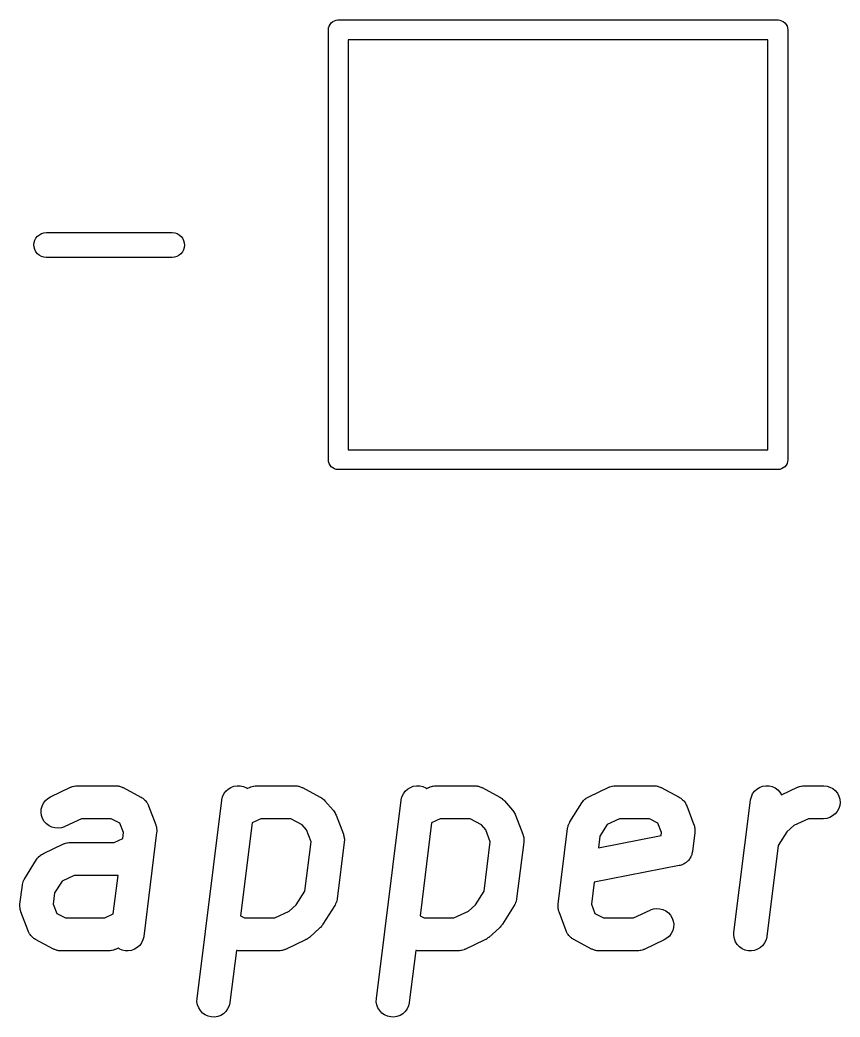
# Model space of a CAD drawing. Extents: x 156.4 to 200.3, y -120.7 to -71.6.
# Drawn here: x 194.74 to 199.71, y -90.24 to -84.21 of the extents above; entities that cross this region are included whole.
import ezdxf

# ---------------------------------------------------------------- set-up
doc = ezdxf.new("R2010")
doc.units = 0
doc.layers.add('BLACK', color=7, linetype='CONTINUOUS')

msp = doc.modelspace()

# ---------------------------------------------------------------- linework, layer by layer
at = {"layer": 'BLACK', "linetype": 'CONTINUOUS'}
for p, q in [((196.627, -84.2274), (196.637, -84.2199)), ((196.637, -84.2199), (196.647, -84.2143)), ((196.647, -84.2143), (196.658, -84.2109)), ((196.658, -84.2109), (196.667, -84.21)), ((196.667, -84.21), (196.67, -84.2097)), ((196.67, -84.2097), (196.673, -84.21)), ((196.673, -84.21), (199.327, -84.21)), ((199.327, -84.21), (199.33, -84.2097)), ((199.33, -84.2097), (199.333, -84.21)), ((199.333, -84.21), (199.333, -84.21)), ((199.333, -84.21), (199.342, -84.2109)), ((199.342, -84.2109), (199.353, -84.2143)), ((199.353, -84.2143), (199.363, -84.2199)), ((199.363, -84.2199), (199.373, -84.2274)), ((196.61, -84.27), (196.611, -84.2582)), ((196.61, -84.2729), (196.61, -84.27)), ((196.61, -86.867), (196.61, -84.2729)), ((196.611, -84.2582), (196.614, -84.2469)), ((196.614, -84.2469), (196.62, -84.2365)), ((196.62, -84.2365), (196.627, -84.2274)), ((199.373, -84.2274), (199.38, -84.2365)), ((199.38, -84.2365), (199.386, -84.2469)), ((199.386, -84.2469), (199.389, -84.2582)), ((199.389, -84.2582), (199.39, -84.27)), ((199.39, -84.27), (199.39, -84.2729)), ((199.39, -84.2729), (199.39, -86.8671)), ((196.73, -84.33), (196.73, -86.81)), ((199.27, -84.33), (196.73, -84.33)), ((199.27, -86.81), (199.27, -84.33)), ((194.829, -85.5563), (194.833, -85.5424)), ((194.833, -85.5424), (194.84, -85.5295)), ((194.84, -85.5295), (194.85, -85.5182)), ((194.85, -85.5182), (194.861, -85.509)), ((194.861, -85.509), (194.874, -85.5021)), ((194.874, -85.5021), (194.888, -85.4979)), ((194.888, -85.4979), (194.903, -85.4964)), ((194.903, -85.4964), (195.664, -85.4964)), ((195.664, -85.4964), (195.665, -85.4964)), ((195.665, -85.4964), (195.68, -85.4981)), ((195.68, -85.4981), (195.694, -85.5025)), ((195.694, -85.5025), (195.707, -85.5095)), ((195.707, -85.5095), (195.718, -85.519)), ((195.718, -85.519), (195.727, -85.5304)), ((195.727, -85.5304), (195.734, -85.5433)), ((195.734, -85.5433), (195.738, -85.5574)), ((194.828, -85.5709), (194.829, -85.5563)), ((194.829, -85.5855), (194.828, -85.5709)), ((194.833, -85.5995), (194.829, -85.5855)), ((194.84, -85.6125), (194.833, -85.5995)), ((195.734, -85.6005), (195.727, -85.6134)), ((195.738, -85.5865), (195.734, -85.6005)), ((195.738, -85.5574), (195.739, -85.572)), ((195.739, -85.572), (195.738, -85.5865)), ((194.849, -85.6239), (194.84, -85.6125)), ((194.86, -85.6333), (194.849, -85.6239)), ((194.873, -85.6404), (194.86, -85.6333)), ((194.887, -85.6448), (194.873, -85.6404)), ((194.901, -85.6464), (194.887, -85.6448)), ((194.903, -85.6464), (194.901, -85.6464)), ((195.664, -85.6464), (194.903, -85.6464)), ((195.679, -85.645), (195.664, -85.6464)), ((195.693, -85.6408), (195.679, -85.645)), ((195.706, -85.6339), (195.693, -85.6408)), ((195.717, -85.6246), (195.706, -85.6339)), ((195.727, -85.6134), (195.717, -85.6246)), ((196.73, -86.81), (199.27, -86.81)), ((196.61, -86.87), (196.61, -86.867)), ((196.611, -86.8818), (196.61, -86.87)), ((199.39, -86.8729), (199.389, -86.8818)), ((199.39, -86.8671), (199.39, -86.87)), ((199.39, -86.87), (199.39, -86.8729)), ((196.614, -86.8931), (196.611, -86.8818)), ((196.62, -86.9035), (196.614, -86.8931)), ((196.627, -86.9126), (196.62, -86.9035)), ((196.637, -86.9201), (196.627, -86.9126)), ((196.647, -86.9257), (196.637, -86.9201)), ((196.658, -86.9291), (196.647, -86.9257)), ((196.667, -86.93), (196.658, -86.9291)), ((196.67, -86.9303), (196.667, -86.93)), ((196.667, -86.93), (196.667, -86.93)), ((196.673, -86.93), (196.67, -86.9303)), ((199.327, -86.93), (196.673, -86.93)), ((199.33, -86.9303), (199.327, -86.93)), ((199.342, -86.9291), (199.33, -86.9303)), ((199.353, -86.9257), (199.342, -86.9291)), ((199.363, -86.9201), (199.353, -86.9257)), ((199.373, -86.9126), (199.363, -86.9201)), ((199.38, -86.9035), (199.373, -86.9126)), ((199.386, -86.8931), (199.38, -86.9035)), ((199.389, -86.8818), (199.386, -86.8931)), ((194.929, -88.9095), (195.05, -88.8524)), ((195.05, -88.8524), (195.051, -88.8518)), ((195.051, -88.8518), (195.053, -88.8512)), ((195.053, -88.8512), (195.055, -88.8504)), ((195.055, -88.8504), (195.062, -88.8481)), ((195.062, -88.8481), (195.07, -88.8455)), ((195.07, -88.8455), (195.072, -88.8453)), ((195.072, -88.8453), (195.073, -88.8448)), ((195.073, -88.8448), (195.081, -88.844)), ((195.081, -88.844), (195.089, -88.8429)), ((195.089, -88.8429), (195.091, -88.843)), ((195.091, -88.843), (195.093, -88.8429)), ((195.093, -88.8429), (195.321, -88.8429)), ((195.321, -88.8429), (195.323, -88.8429)), ((195.323, -88.8429), (195.327, -88.8433)), ((195.327, -88.8433), (195.331, -88.8433)), ((195.331, -88.8433), (195.337, -88.8444)), ((195.337, -88.8444), (195.342, -88.845)), ((195.342, -88.845), (195.346, -88.8463)), ((195.346, -88.8463), (195.35, -88.8472)), ((195.35, -88.8472), (195.355, -88.8493)), ((195.355, -88.8493), (195.361, -88.8509)), ((195.361, -88.8509), (195.364, -88.853)), ((195.364, -88.853), (195.368, -88.8546)), ((195.368, -88.8546), (195.475, -88.9118)), ((195.989, -88.8766), (196.004, -88.8633)), ((196.004, -88.8633), (196.02, -88.853)), ((196.02, -88.853), (196.038, -88.8462)), ((196.038, -88.8462), (196.058, -88.8431)), ((196.058, -88.8431), (196.077, -88.8437)), ((196.077, -88.8437), (196.096, -88.8481)), ((196.096, -88.8481), (196.114, -88.8562)), ((196.114, -88.8562), (196.119, -88.8601)), ((196.119, -88.8601), (196.136, -88.8524)), ((196.136, -88.8524), (196.137, -88.8518)), ((196.137, -88.8518), (196.139, -88.8512)), ((196.139, -88.8512), (196.14, -88.8504)), ((196.14, -88.8504), (196.148, -88.8481)), ((196.148, -88.8481), (196.156, -88.8455)), ((196.156, -88.8455), (196.157, -88.8453)), ((196.157, -88.8453), (196.159, -88.8448)), ((196.159, -88.8448), (196.167, -88.844)), ((196.167, -88.844), (196.175, -88.8429)), ((196.175, -88.8429), (196.177, -88.843)), ((196.177, -88.843), (196.178, -88.8429)), ((196.178, -88.8429), (196.407, -88.8429)), ((196.407, -88.8429), (196.408, -88.8429)), ((196.408, -88.8429), (196.413, -88.8433)), ((196.413, -88.8433), (196.417, -88.8433)), ((196.417, -88.8433), (196.422, -88.8444)), ((196.422, -88.8444), (196.428, -88.845)), ((196.428, -88.845), (196.432, -88.8463)), ((196.432, -88.8463), (196.436, -88.8472)), ((196.436, -88.8472), (196.441, -88.8493)), ((196.441, -88.8493), (196.446, -88.8509)), ((196.446, -88.8509), (196.45, -88.853)), ((196.45, -88.853), (196.454, -88.8546)), ((196.454, -88.8546), (196.561, -88.9118)), ((197.075, -88.8766), (197.089, -88.8633)), ((197.089, -88.8633), (197.106, -88.853)), ((197.106, -88.853), (197.124, -88.8462)), ((197.124, -88.8462), (197.143, -88.8431)), ((197.143, -88.8431), (197.163, -88.8437)), ((197.163, -88.8437), (197.182, -88.8481)), ((197.182, -88.8481), (197.2, -88.8562)), ((197.2, -88.8562), (197.205, -88.8601)), ((197.205, -88.8601), (197.222, -88.8524)), ((197.222, -88.8524), (197.223, -88.8518)), ((197.223, -88.8518), (197.224, -88.8512)), ((197.224, -88.8512), (197.226, -88.8504)), ((197.226, -88.8504), (197.234, -88.8481)), ((197.234, -88.8481), (197.241, -88.8455)), ((197.241, -88.8455), (197.243, -88.8453)), ((197.243, -88.8453), (197.245, -88.8448)), ((197.245, -88.8448), (197.253, -88.844)), ((197.253, -88.844), (197.261, -88.8429)), ((197.261, -88.8429), (197.262, -88.843)), ((197.262, -88.843), (197.264, -88.8429)), ((197.264, -88.8429), (197.493, -88.8429)), ((197.493, -88.8429), (197.494, -88.8429)), ((197.494, -88.8429), (197.498, -88.8433)), ((197.498, -88.8433), (197.503, -88.8433)), ((197.503, -88.8433), (197.508, -88.8444)), ((197.508, -88.8444), (197.513, -88.845)), ((197.513, -88.845), (197.518, -88.8463)), ((197.518, -88.8463), (197.522, -88.8472)), ((197.522, -88.8472), (197.527, -88.8493)), ((197.527, -88.8493), (197.532, -88.8509)), ((197.532, -88.8509), (197.536, -88.853)), ((197.536, -88.853), (197.54, -88.8546)), ((197.54, -88.8546), (197.647, -88.9118)), ((198.186, -88.9095), (198.307, -88.8524)), ((198.307, -88.8524), (198.309, -88.8518)), ((198.309, -88.8518), (198.31, -88.8512)), ((198.31, -88.8512), (198.312, -88.8504)), ((198.312, -88.8504), (198.319, -88.8481)), ((198.319, -88.8481), (198.327, -88.8455)), ((198.327, -88.8455), (198.329, -88.8453)), ((198.329, -88.8453), (198.33, -88.8448)), ((198.33, -88.8448), (198.338, -88.844)), ((198.338, -88.844), (198.346, -88.8429)), ((198.346, -88.8429), (198.348, -88.843)), ((198.348, -88.843), (198.35, -88.8429)), ((198.35, -88.8429), (198.578, -88.8429)), ((198.578, -88.8429), (198.58, -88.8429)), ((198.58, -88.8429), (198.584, -88.8433)), ((198.584, -88.8433), (198.588, -88.8433)), ((198.588, -88.8433), (198.594, -88.8444)), ((198.594, -88.8444), (198.599, -88.845)), ((198.599, -88.845), (198.603, -88.8463)), ((198.603, -88.8463), (198.607, -88.8472)), ((198.607, -88.8472), (198.613, -88.8493)), ((198.613, -88.8493), (198.618, -88.8509)), ((198.618, -88.8509), (198.622, -88.853)), ((198.622, -88.853), (198.625, -88.8546)), ((198.625, -88.8546), (198.733, -88.9118)), ((199.189, -88.8766), (199.204, -88.8633)), ((199.204, -88.8633), (199.22, -88.853)), ((199.22, -88.853), (199.238, -88.8462)), ((199.238, -88.8462), (199.258, -88.8431)), ((199.258, -88.8431), (199.277, -88.8437)), ((199.277, -88.8437), (199.296, -88.8481)), ((199.296, -88.8481), (199.314, -88.8562)), ((199.314, -88.8562), (199.33, -88.8675)), ((199.353, -88.8979), (199.45, -88.8524)), ((199.45, -88.8524), (199.451, -88.8518)), ((199.451, -88.8518), (199.453, -88.8512)), ((199.453, -88.8512), (199.455, -88.8504)), ((199.455, -88.8504), (199.462, -88.8481)), ((199.462, -88.8481), (199.47, -88.8455)), ((199.47, -88.8455), (199.472, -88.8453)), ((199.472, -88.8453), (199.473, -88.8448)), ((199.473, -88.8448), (199.481, -88.844)), ((199.481, -88.844), (199.489, -88.8429)), ((199.489, -88.8429), (199.491, -88.843)), ((199.491, -88.843), (199.493, -88.8429)), ((199.493, -88.8429), (199.607, -88.8429)), ((199.607, -88.8429), (199.608, -88.8429)), ((199.608, -88.8429), (199.628, -88.845)), ((199.628, -88.845), (199.646, -88.8509)), ((199.646, -88.8509), (199.663, -88.8603)), ((199.663, -88.8603), (199.678, -88.8729)), ((194.897, -88.9326), (194.912, -88.9195)), ((194.912, -88.9195), (194.929, -88.9095)), ((195.475, -88.9118), (195.477, -88.9124)), ((195.477, -88.9124), (195.482, -88.9159)), ((195.482, -88.9159), (195.487, -88.9189)), ((195.487, -88.9189), (195.49, -88.9214)), ((195.49, -88.9214), (195.493, -88.9235)), ((195.493, -88.9235), (195.497, -88.9278)), ((195.965, -88.9291), (195.97, -88.9101)), ((195.97, -88.9101), (195.978, -88.8924)), ((195.978, -88.8924), (195.989, -88.8766)), ((196.561, -88.9118), (196.562, -88.9124)), ((196.562, -88.9124), (196.569, -88.9167)), ((196.569, -88.9167), (196.575, -88.9208)), ((196.575, -88.9208), (196.577, -88.9223)), ((196.577, -88.9223), (196.578, -88.9235)), ((196.578, -88.9235), (196.584, -88.9289)), ((197.051, -88.9291), (197.055, -88.9101)), ((197.055, -88.9101), (197.064, -88.8924)), ((197.064, -88.8924), (197.075, -88.8766)), ((197.647, -88.9118), (197.648, -88.9124)), ((197.648, -88.9124), (197.654, -88.9167)), ((197.654, -88.9167), (197.661, -88.9208)), ((197.661, -88.9208), (197.662, -88.9223)), ((197.662, -88.9223), (197.664, -88.9235)), ((197.664, -88.9235), (197.67, -88.9289)), ((198.156, -88.9305), (198.163, -88.9251)), ((198.163, -88.9251), (198.169, -88.9195)), ((198.169, -88.9195), (198.17, -88.9188)), ((198.17, -88.9188), (198.171, -88.9179)), ((198.171, -88.9179), (198.179, -88.9138)), ((198.179, -88.9138), (198.186, -88.9095)), ((198.733, -88.9118), (198.734, -88.9124)), ((198.734, -88.9124), (198.739, -88.9159)), ((198.739, -88.9159), (198.744, -88.9189)), ((198.744, -88.9189), (198.747, -88.9214)), ((198.747, -88.9214), (198.75, -88.9235)), ((198.75, -88.9235), (198.754, -88.9278)), ((199.165, -88.9291), (199.17, -88.9101)), ((199.17, -88.9101), (199.178, -88.8924)), ((199.178, -88.8924), (199.189, -88.8766)), ((199.33, -88.8675), (199.343, -88.8817)), ((199.343, -88.8817), (199.353, -88.8979)), ((199.678, -88.8729), (199.691, -88.8881)), ((199.691, -88.8881), (199.7, -88.9054)), ((199.7, -88.9054), (199.705, -88.9241)), ((199.705, -88.9241), (199.707, -88.9436)), ((194.871, -89.0042), (194.872, -88.9847)), ((194.872, -88.9847), (194.877, -88.9658)), ((194.877, -88.9658), (194.886, -88.9482)), ((194.886, -88.9482), (194.897, -88.9326)), ((195.497, -88.9278), (195.502, -88.9319)), ((195.502, -88.9319), (195.504, -88.9348)), ((195.504, -88.9348), (195.506, -88.9374)), ((195.506, -88.9374), (195.51, -88.9425)), ((195.51, -88.9425), (195.513, -88.9474)), ((195.513, -88.9474), (195.515, -88.9507)), ((195.515, -88.9507), (195.517, -88.9538)), ((195.517, -88.9538), (195.519, -88.9594)), ((195.519, -88.9594), (195.522, -88.9649)), ((195.522, -88.9649), (195.565, -89.0792)), ((195.815, -90.1305), (195.965, -88.9305)), ((195.965, -88.9305), (195.965, -88.9291)), ((196.584, -88.9289), (196.589, -88.9341)), ((196.589, -88.9341), (196.639, -88.9913)), ((196.901, -90.1305), (197.051, -88.9305)), ((197.051, -88.9305), (197.051, -88.9291)), ((197.67, -88.9289), (197.675, -88.9341)), ((197.675, -88.9341), (197.725, -88.9913)), ((198.072, -89.0613), (198.144, -88.947)), ((198.144, -88.9458), (198.15, -88.9393)), ((198.144, -88.947), (198.144, -88.9458)), ((198.15, -88.9393), (198.155, -88.9326)), ((198.155, -88.9326), (198.156, -88.9316)), ((198.156, -88.9316), (198.156, -88.9305)), ((198.754, -88.9278), (198.759, -88.9319)), ((198.759, -88.9319), (198.761, -88.9348)), ((198.761, -88.9348), (198.764, -88.9374)), ((198.764, -88.9374), (198.767, -88.9425)), ((198.767, -88.9425), (198.771, -88.9474)), ((198.771, -88.9474), (198.772, -88.9507)), ((198.772, -88.9507), (198.774, -88.9538)), ((198.774, -88.9538), (198.776, -88.9594)), ((198.776, -88.9594), (198.779, -88.9649)), ((198.779, -88.9649), (198.822, -89.0792)), ((199.065, -89.7305), (199.165, -88.9305)), ((199.165, -88.9305), (199.165, -88.9291)), ((199.699, -88.9816), (199.69, -88.9988)), ((199.705, -88.963), (199.699, -88.9816)), ((199.707, -88.9436), (199.705, -88.963)), ((194.874, -89.0235), (194.871, -89.0042)), ((194.88, -89.0419), (194.874, -89.0235)), ((194.89, -89.0588), (194.88, -89.0419)), ((195.115, -89.0429), (195.014, -89.0905)), ((195.296, -89.0429), (195.115, -89.0429)), ((195.348, -89.0705), (195.296, -89.0429)), ((196.201, -89.0429), (196.149, -89.067)), ((196.382, -89.0429), (196.201, -89.0429)), ((196.451, -89.0796), (196.382, -89.0429)), ((196.639, -88.9913), (196.64, -88.9923)), ((196.64, -88.9923), (196.645, -88.9985)), ((196.645, -88.9985), (196.649, -89.0045)), ((196.649, -89.0045), (196.65, -89.0065)), ((196.65, -89.0065), (196.651, -89.0084)), ((196.651, -89.0084), (196.654, -89.0153)), ((196.654, -89.0153), (196.658, -89.022)), ((196.658, -89.022), (196.701, -89.1363)), ((197.286, -89.0429), (197.235, -89.067)), ((197.468, -89.0429), (197.286, -89.0429)), ((197.537, -89.0796), (197.468, -89.0429)), ((197.725, -88.9913), (197.726, -88.9923)), ((197.726, -88.9923), (197.73, -88.9985)), ((197.73, -88.9985), (197.735, -89.0045)), ((197.735, -89.0045), (197.736, -89.0065)), ((197.736, -89.0065), (197.737, -89.0084)), ((197.737, -89.0084), (197.74, -89.0153)), ((197.74, -89.0153), (197.743, -89.022)), ((197.743, -89.022), (197.786, -89.1363)), ((198.372, -89.0429), (198.298, -89.078)), ((198.553, -89.0429), (198.372, -89.0429)), ((198.605, -89.0705), (198.553, -89.0429)), ((199.515, -89.0429), (199.427, -89.0843)), ((199.607, -89.0429), (199.515, -89.0429)), ((199.626, -89.041), (199.607, -89.0429)), ((199.645, -89.0353), (199.626, -89.041)), ((199.662, -89.0261), (199.645, -89.0353)), ((199.677, -89.0138), (199.662, -89.0261)), ((199.69, -88.9988), (199.677, -89.0138)), ((194.903, -89.0734), (194.89, -89.0588)), ((194.919, -89.0852), (194.903, -89.0734)), ((194.936, -89.0937), (194.919, -89.0852)), ((194.955, -89.0987), (194.936, -89.0937)), ((194.975, -89.0999), (194.955, -89.0987)), ((194.994, -89.0974), (194.975, -89.0999)), ((195.013, -89.0911), (194.994, -89.0974)), ((195.014, -89.0905), (195.013, -89.0911)), ((195.369, -89.1263), (195.348, -89.0705)), ((195.565, -89.0792), (195.565, -89.0805)), ((195.565, -89.0805), (195.566, -89.0843)), ((195.566, -89.0843), (195.568, -89.0879)), ((195.568, -89.0879), (195.569, -89.0937)), ((195.569, -89.0937), (195.57, -89.0994)), ((195.57, -89.0994), (195.57, -89.1033)), ((195.57, -89.1033), (195.571, -89.1072)), ((195.571, -89.1072), (195.571, -89.113)), ((196.149, -89.067), (196.079, -89.6299)), ((196.477, -89.1093), (196.451, -89.0796)), ((197.235, -89.067), (197.165, -89.6299)), ((197.563, -89.1093), (197.537, -89.0796)), ((198.001, -89.559), (198.058, -89.1019)), ((198.058, -89.0976), (198.061, -89.0896)), ((198.058, -89.0991), (198.058, -89.0976)), ((198.058, -89.1005), (198.058, -89.0991)), ((198.058, -89.1019), (198.058, -89.1005)), ((198.061, -89.0896), (198.062, -89.0815)), ((198.062, -89.0815), (198.063, -89.0802)), ((198.063, -89.0788), (198.067, -89.0713)), ((198.063, -89.0802), (198.063, -89.0788)), ((198.067, -89.0713), (198.071, -89.0638)), ((198.071, -89.0638), (198.072, -89.0626)), ((198.072, -89.0626), (198.072, -89.0613)), ((198.298, -89.078), (198.253, -89.1486)), ((198.626, -89.1263), (198.605, -89.0705)), ((198.822, -89.0792), (198.823, -89.0805)), ((198.823, -89.0805), (198.823, -89.0843)), ((198.823, -89.0843), (198.825, -89.0879)), ((198.825, -89.0879), (198.826, -89.0937)), ((198.826, -89.0937), (198.827, -89.0994)), ((198.827, -89.0994), (198.827, -89.1033)), ((198.827, -89.1033), (198.828, -89.1072)), ((198.828, -89.1072), (198.828, -89.113)), ((199.427, -89.0843), (199.384, -89.1223)), ((195.313, -89.1857), (195.365, -89.1615)), ((195.365, -89.1615), (195.369, -89.1263)), ((195.57, -89.1267), (195.492, -89.7553)), ((195.571, -89.1228), (195.57, -89.1267)), ((195.571, -89.113), (195.571, -89.1189)), ((195.571, -89.1189), (195.571, -89.1228)), ((196.505, -89.1835), (196.477, -89.1093)), ((196.701, -89.1363), (196.701, -89.1376)), ((196.701, -89.1376), (196.702, -89.1414)), ((196.702, -89.1414), (196.703, -89.1451)), ((196.703, -89.1451), (196.704, -89.1509)), ((196.704, -89.1509), (196.706, -89.1565)), ((196.706, -89.1565), (196.706, -89.1605)), ((196.706, -89.1605), (196.707, -89.1643)), ((196.707, -89.1643), (196.707, -89.1702)), ((197.59, -89.1835), (197.563, -89.1093)), ((197.786, -89.1363), (197.787, -89.1376)), ((197.787, -89.1376), (197.788, -89.1414)), ((197.788, -89.1414), (197.789, -89.1451)), ((197.789, -89.1451), (197.79, -89.1509)), ((197.79, -89.1509), (197.792, -89.1565)), ((197.792, -89.1565), (197.792, -89.1605)), ((197.792, -89.1605), (197.792, -89.1643)), ((197.792, -89.1643), (197.792, -89.1702)), ((198.245, -89.2183), (198.624, -89.1443)), ((198.253, -89.1486), (198.245, -89.2183)), ((198.624, -89.1443), (198.626, -89.1263)), ((198.828, -89.1267), (198.813, -89.241)), ((198.828, -89.113), (198.828, -89.1189)), ((198.828, -89.1189), (198.828, -89.1228)), ((198.828, -89.1228), (198.828, -89.1267)), ((199.384, -89.1223), (199.332, -89.2057)), ((194.886, -89.2524), (195.007, -89.1952)), ((195.007, -89.1952), (195.009, -89.1946)), ((195.009, -89.1946), (195.01, -89.1941)), ((195.01, -89.1941), (195.012, -89.1933)), ((195.012, -89.1933), (195.019, -89.1909)), ((195.019, -89.1909), (195.027, -89.1884)), ((195.027, -89.1884), (195.029, -89.1881)), ((195.029, -89.1881), (195.03, -89.1876)), ((195.03, -89.1876), (195.038, -89.1868)), ((195.038, -89.1868), (195.046, -89.1858)), ((195.046, -89.1858), (195.048, -89.1859)), ((195.048, -89.1859), (195.05, -89.1857)), ((195.05, -89.1857), (195.313, -89.1857)), ((196.468, -89.48), (196.505, -89.1835)), ((196.706, -89.1838), (196.663, -89.5267)), ((196.707, -89.176), (196.706, -89.1799)), ((196.706, -89.1799), (196.706, -89.1838)), ((196.707, -89.1702), (196.707, -89.176)), ((197.553, -89.48), (197.59, -89.1835)), ((197.792, -89.1838), (197.749, -89.5267)), ((197.792, -89.1702), (197.793, -89.176)), ((197.793, -89.176), (197.792, -89.1799)), ((197.792, -89.1799), (197.792, -89.1838)), ((199.332, -89.2057), (199.263, -89.7553)), ((194.844, -89.2887), (194.85, -89.2821)), ((194.85, -89.2821), (194.855, -89.2754)), ((194.855, -89.2754), (194.856, -89.2745)), ((194.856, -89.2734), (194.863, -89.268)), ((194.856, -89.2745), (194.856, -89.2734)), ((194.863, -89.268), (194.869, -89.2624)), ((194.869, -89.2624), (194.87, -89.2616)), ((194.87, -89.2616), (194.871, -89.2607)), ((194.871, -89.2607), (194.879, -89.2567)), ((194.879, -89.2567), (194.886, -89.2524)), ((198.797, -89.2847), (198.793, -89.2897)), ((198.798, -89.2818), (198.797, -89.2847)), ((198.8, -89.2791), (198.798, -89.2818)), ((198.803, -89.2732), (198.8, -89.2791)), ((198.806, -89.2676), (198.803, -89.2732)), ((198.807, -89.2644), (198.806, -89.2676)), ((198.809, -89.2613), (198.807, -89.2644)), ((198.81, -89.2551), (198.809, -89.2613)), ((198.812, -89.249), (198.81, -89.2551)), ((198.813, -89.2424), (198.812, -89.2456)), ((198.812, -89.2456), (198.812, -89.249)), ((198.813, -89.241), (198.813, -89.2424)), ((194.772, -89.4041), (194.844, -89.2899)), ((194.844, -89.2899), (194.844, -89.2887)), ((198.733, -89.3267), (198.219, -89.4271)), ((198.736, -89.3258), (198.733, -89.3267)), ((198.74, -89.3252), (198.736, -89.3258)), ((198.746, -89.323), (198.74, -89.3252)), ((198.752, -89.3211), (198.746, -89.323)), ((198.755, -89.3196), (198.752, -89.3211)), ((198.758, -89.3184), (198.755, -89.3196)), ((198.764, -89.315), (198.758, -89.3184)), ((198.769, -89.312), (198.764, -89.315)), ((198.772, -89.3099), (198.769, -89.312)), ((198.775, -89.3081), (198.772, -89.3099)), ((198.779, -89.3038), (198.775, -89.3081)), ((198.784, -89.2997), (198.779, -89.3038)), ((198.787, -89.2971), (198.784, -89.2997)), ((198.789, -89.2949), (198.787, -89.2971)), ((198.793, -89.2897), (198.789, -89.2949)), ((194.767, -89.4142), (194.771, -89.4067)), ((194.771, -89.4067), (194.772, -89.4055)), ((194.772, -89.4055), (194.772, -89.4041)), ((195.072, -89.3857), (194.998, -89.4208)), ((195.336, -89.3857), (195.072, -89.3857)), ((195.307, -89.6187), (195.337, -89.3856)), ((195.337, -89.3856), (195.336, -89.3857)), ((194.743, -89.559), (194.758, -89.4447)), ((194.758, -89.4405), (194.761, -89.4325)), ((194.758, -89.4419), (194.758, -89.4405)), ((194.758, -89.4434), (194.758, -89.4419)), ((194.758, -89.4447), (194.758, -89.4434)), ((194.761, -89.4325), (194.762, -89.4244)), ((194.762, -89.4244), (194.763, -89.423)), ((194.763, -89.4216), (194.767, -89.4142)), ((194.763, -89.423), (194.763, -89.4216)), ((194.998, -89.4208), (194.953, -89.4914)), ((198.219, -89.4271), (198.202, -89.5594)), ((194.953, -89.4914), (194.945, -89.5594)), ((196.415, -89.5634), (196.468, -89.48)), ((196.663, -89.5267), (196.663, -89.5281)), ((196.663, -89.5281), (196.663, -89.5295)), ((196.663, -89.5295), (196.663, -89.531)), ((197.501, -89.5634), (197.553, -89.48)), ((197.749, -89.5295), (197.748, -89.531)), ((197.749, -89.5267), (197.749, -89.5281)), ((197.749, -89.5281), (197.749, -89.5295)), ((194.743, -89.5629), (194.743, -89.559)), ((194.743, -89.5668), (194.743, -89.5629)), ((194.743, -89.5727), (194.743, -89.5668)), ((194.743, -89.5785), (194.743, -89.5727)), ((194.744, -89.5824), (194.743, -89.5785)), ((194.744, -89.5863), (194.744, -89.5824)), ((194.745, -89.592), (194.744, -89.5863)), ((194.945, -89.5594), (194.966, -89.6152)), ((196.373, -89.6014), (196.415, -89.5634)), ((196.649, -89.5673), (196.577, -89.6816)), ((196.65, -89.566), (196.649, -89.5673)), ((196.654, -89.5572), (196.65, -89.5648)), ((196.65, -89.5648), (196.65, -89.566)), ((196.658, -89.5498), (196.654, -89.5572)), ((196.659, -89.547), (196.658, -89.5484)), ((196.658, -89.5484), (196.658, -89.5498)), ((196.661, -89.539), (196.659, -89.547)), ((196.663, -89.531), (196.661, -89.539)), ((197.458, -89.6014), (197.501, -89.5634)), ((197.735, -89.5673), (197.663, -89.6816)), ((197.736, -89.5648), (197.735, -89.566)), ((197.735, -89.566), (197.735, -89.5673)), ((197.74, -89.5572), (197.736, -89.5648)), ((197.743, -89.5498), (197.74, -89.5572)), ((197.744, -89.5484), (197.743, -89.5498)), ((197.746, -89.539), (197.744, -89.547)), ((197.744, -89.547), (197.744, -89.5484)), ((197.748, -89.531), (197.746, -89.539)), ((198, -89.5629), (198.001, -89.559)), ((198, -89.5668), (198, -89.5629)), ((198, -89.5727), (198, -89.5668)), ((198, -89.5785), (198, -89.5727)), ((198.001, -89.5824), (198, -89.5785)), ((198.001, -89.5863), (198.001, -89.5824)), ((198.002, -89.592), (198.001, -89.5863)), ((198.202, -89.5594), (198.223, -89.6152)), ((198.559, -89.5946), (198.577, -89.5884)), ((198.577, -89.5884), (198.596, -89.5858)), ((198.596, -89.5858), (198.616, -89.587)), ((198.616, -89.587), (198.635, -89.592)), ((194.746, -89.5978), (194.745, -89.592)), ((194.748, -89.6014), (194.746, -89.5978)), ((194.749, -89.6052), (194.748, -89.6014)), ((194.749, -89.6065), (194.749, -89.6052)), ((194.792, -89.7208), (194.749, -89.6065)), ((194.966, -89.6152), (195.018, -89.6429)), ((195.018, -89.6429), (195.256, -89.6429)), ((195.256, -89.6429), (195.307, -89.6187)), ((196.079, -89.6299), (196.103, -89.6429)), ((196.103, -89.6429), (196.285, -89.6429)), ((196.285, -89.6429), (196.373, -89.6014)), ((197.165, -89.6299), (197.189, -89.6429)), ((197.189, -89.6429), (197.37, -89.6429)), ((197.37, -89.6429), (197.458, -89.6014)), ((198.003, -89.5978), (198.002, -89.592)), ((198.005, -89.6014), (198.003, -89.5978)), ((198.006, -89.6052), (198.005, -89.6014)), ((198.006, -89.6065), (198.006, -89.6052)), ((198.049, -89.7208), (198.006, -89.6065)), ((198.223, -89.6152), (198.275, -89.6429)), ((198.275, -89.6429), (198.456, -89.6429)), ((198.456, -89.6429), (198.557, -89.5952)), ((198.557, -89.5952), (198.559, -89.5946)), ((198.635, -89.592), (198.652, -89.6005)), ((198.652, -89.6005), (198.668, -89.6123)), ((198.668, -89.6123), (198.681, -89.6269)), ((198.681, -89.6269), (198.691, -89.6438)), ((198.691, -89.6438), (198.697, -89.6622)), ((196.559, -89.7033), (196.495, -89.7605)), ((196.562, -89.7005), (196.559, -89.7033)), ((196.565, -89.698), (196.562, -89.7005)), ((196.568, -89.6934), (196.565, -89.698)), ((196.572, -89.689), (196.568, -89.6934)), ((196.574, -89.6857), (196.572, -89.689)), ((196.577, -89.6827), (196.574, -89.6857)), ((196.577, -89.6816), (196.577, -89.6827)), ((197.645, -89.7033), (197.581, -89.7605)), ((197.647, -89.7005), (197.645, -89.7033)), ((197.65, -89.698), (197.647, -89.7005)), ((197.654, -89.6934), (197.65, -89.698)), ((197.658, -89.689), (197.654, -89.6934)), ((197.66, -89.6857), (197.658, -89.689)), ((197.662, -89.6827), (197.66, -89.6857)), ((197.663, -89.6816), (197.662, -89.6827)), ((198.699, -89.701), (198.694, -89.7199)), ((198.697, -89.6622), (198.7, -89.6815)), ((198.7, -89.6815), (198.699, -89.701)), ((194.795, -89.7263), (194.792, -89.7208)), ((194.797, -89.7319), (194.795, -89.7263)), ((194.799, -89.735), (194.797, -89.7319)), ((194.801, -89.7383), (194.799, -89.735)), ((194.804, -89.7432), (194.801, -89.7383)), ((194.808, -89.7483), (194.804, -89.7432)), ((194.81, -89.7509), (194.808, -89.7483)), ((194.812, -89.7539), (194.81, -89.7509)), ((194.817, -89.7579), (194.812, -89.7539)), ((194.821, -89.7622), (194.817, -89.7579)), ((194.824, -89.7643), (194.821, -89.7622)), ((194.827, -89.7668), (194.824, -89.7643)), ((194.832, -89.7698), (194.827, -89.7668)), ((194.837, -89.7733), (194.832, -89.7698)), ((195.492, -89.7566), (195.487, -89.7756)), ((195.492, -89.7553), (195.492, -89.7566)), ((196.483, -89.7692), (196.478, -89.7726)), ((196.488, -89.7662), (196.483, -89.7692)), ((196.491, -89.7636), (196.488, -89.7662)), ((196.494, -89.7614), (196.491, -89.7636)), ((196.495, -89.7605), (196.494, -89.7614)), ((197.568, -89.7692), (197.564, -89.7726)), ((197.573, -89.7662), (197.568, -89.7692)), ((197.576, -89.7636), (197.573, -89.7662)), ((197.579, -89.7614), (197.576, -89.7636)), ((197.581, -89.7605), (197.579, -89.7614)), ((198.052, -89.7263), (198.049, -89.7208)), ((198.054, -89.7319), (198.052, -89.7263)), ((198.056, -89.735), (198.054, -89.7319)), ((198.058, -89.7383), (198.056, -89.735)), ((198.061, -89.7432), (198.058, -89.7383)), ((198.065, -89.7483), (198.061, -89.7432)), ((198.067, -89.7509), (198.065, -89.7483)), ((198.069, -89.7539), (198.067, -89.7509)), ((198.074, -89.7579), (198.069, -89.7539)), ((198.078, -89.7622), (198.074, -89.7579)), ((198.081, -89.7643), (198.078, -89.7622)), ((198.084, -89.7668), (198.081, -89.7643)), ((198.089, -89.7698), (198.084, -89.7668)), ((198.094, -89.7733), (198.089, -89.7698)), ((198.659, -89.7662), (198.642, -89.7762)), ((198.674, -89.7531), (198.659, -89.7662)), ((198.685, -89.7375), (198.674, -89.7531)), ((198.694, -89.7199), (198.685, -89.7375)), ((199.064, -89.75), (199.065, -89.7305)), ((199.068, -89.7692), (199.064, -89.75)), ((199.075, -89.7874), (199.068, -89.7692)), ((199.263, -89.7566), (199.259, -89.7756)), ((199.263, -89.7553), (199.263, -89.7566)), ((194.838, -89.7739), (194.837, -89.7733)), ((194.946, -89.8311), (194.838, -89.7739)), ((194.95, -89.8327), (194.946, -89.8311)), ((195.337, -89.8256), (195.321, -89.8333)), ((195.343, -89.8295), (195.337, -89.8256)), ((195.361, -89.8376), (195.343, -89.8295)), ((195.453, -89.8224), (195.437, -89.8327)), ((195.468, -89.8092), (195.453, -89.8224)), ((195.479, -89.7933), (195.468, -89.8092)), ((195.487, -89.7756), (195.479, -89.7933)), ((196.471, -89.7762), (196.35, -89.8333)), ((196.474, -89.7742), (196.471, -89.7762)), ((196.478, -89.7726), (196.474, -89.7742)), ((197.557, -89.7762), (197.435, -89.8333)), ((197.56, -89.7742), (197.557, -89.7762)), ((197.564, -89.7726), (197.56, -89.7742)), ((198.096, -89.7739), (198.094, -89.7733)), ((198.203, -89.8311), (198.096, -89.7739)), ((198.207, -89.8327), (198.203, -89.8311)), ((198.642, -89.7762), (198.521, -89.8333)), ((199.085, -89.804), (199.075, -89.7874)), ((199.098, -89.8182), (199.085, -89.804)), ((199.114, -89.8295), (199.098, -89.8182)), ((199.132, -89.8376), (199.114, -89.8295)), ((199.225, -89.8224), (199.208, -89.8327)), ((199.239, -89.8092), (199.225, -89.8224)), ((199.25, -89.7933), (199.239, -89.8092)), ((199.259, -89.7756), (199.25, -89.7933)), ((194.953, -89.8348), (194.95, -89.8327)), ((194.959, -89.8364), (194.953, -89.8348)), ((194.964, -89.8386), (194.959, -89.8364)), ((194.968, -89.8394), (194.964, -89.8386)), ((194.972, -89.8407), (194.968, -89.8394)), ((194.977, -89.8413), (194.972, -89.8407)), ((194.983, -89.8424), (194.977, -89.8413)), ((194.987, -89.8424), (194.983, -89.8424)), ((194.991, -89.8428), (194.987, -89.8424)), ((194.993, -89.8429), (194.991, -89.8428)), ((195.278, -89.8429), (194.993, -89.8429)), ((195.28, -89.8427), (195.278, -89.8429)), ((195.282, -89.8428), (195.28, -89.8427)), ((195.29, -89.8417), (195.282, -89.8428)), ((195.298, -89.841), (195.29, -89.8417)), ((195.299, -89.8404), (195.298, -89.841)), ((195.301, -89.8402), (195.299, -89.8404)), ((195.309, -89.8376), (195.301, -89.8402)), ((195.316, -89.8353), (195.309, -89.8376)), ((195.318, -89.8345), (195.316, -89.8353)), ((195.32, -89.8339), (195.318, -89.8345)), ((195.321, -89.8333), (195.32, -89.8339)), ((195.38, -89.842), (195.361, -89.8376)), ((195.399, -89.8427), (195.38, -89.842)), ((195.418, -89.8395), (195.399, -89.8427)), ((195.437, -89.8327), (195.418, -89.8395)), ((196.053, -89.8392), (196.013, -90.1553)), ((196.054, -89.8394), (196.053, -89.8392)), ((196.058, -89.8407), (196.054, -89.8394)), ((196.063, -89.8413), (196.058, -89.8407)), ((196.069, -89.8424), (196.063, -89.8413)), ((196.073, -89.8424), (196.069, -89.8424)), ((196.077, -89.8428), (196.073, -89.8424)), ((196.078, -89.8429), (196.077, -89.8428)), ((196.307, -89.8429), (196.078, -89.8429)), ((196.309, -89.8427), (196.307, -89.8429)), ((196.31, -89.8428), (196.309, -89.8427)), ((196.318, -89.8417), (196.31, -89.8428)), ((196.326, -89.841), (196.318, -89.8417)), ((196.328, -89.8404), (196.326, -89.841)), ((196.33, -89.8402), (196.328, -89.8404)), ((196.337, -89.8376), (196.33, -89.8402)), ((196.345, -89.8353), (196.337, -89.8376)), ((196.347, -89.8345), (196.345, -89.8353)), ((196.348, -89.8339), (196.347, -89.8345)), ((196.35, -89.8333), (196.348, -89.8339)), ((197.139, -89.8392), (197.099, -90.1553)), ((197.139, -89.8394), (197.139, -89.8392)), ((197.143, -89.8407), (197.139, -89.8394)), ((197.149, -89.8413), (197.143, -89.8407)), ((197.154, -89.8424), (197.149, -89.8413)), ((197.158, -89.8424), (197.154, -89.8424)), ((197.163, -89.8428), (197.158, -89.8424)), ((197.164, -89.8429), (197.163, -89.8428)), ((197.393, -89.8429), (197.164, -89.8429)), ((197.394, -89.8427), (197.393, -89.8429)), ((197.396, -89.8428), (197.394, -89.8427)), ((197.404, -89.8417), (197.396, -89.8428)), ((197.412, -89.841), (197.404, -89.8417)), ((197.414, -89.8404), (197.412, -89.841)), ((197.416, -89.8402), (197.414, -89.8404)), ((197.423, -89.8376), (197.416, -89.8402)), ((197.431, -89.8353), (197.423, -89.8376)), ((197.432, -89.8345), (197.431, -89.8353)), ((197.434, -89.8339), (197.432, -89.8345)), ((197.435, -89.8333), (197.434, -89.8339)), ((198.21, -89.8348), (198.207, -89.8327)), ((198.216, -89.8364), (198.21, -89.8348)), ((198.221, -89.8386), (198.216, -89.8364)), ((198.225, -89.8394), (198.221, -89.8386)), ((198.229, -89.8407), (198.225, -89.8394)), ((198.235, -89.8413), (198.229, -89.8407)), ((198.24, -89.8424), (198.235, -89.8413)), ((198.244, -89.8424), (198.24, -89.8424)), ((198.248, -89.8428), (198.244, -89.8424)), ((198.25, -89.8429), (198.248, -89.8428)), ((198.478, -89.8429), (198.25, -89.8429)), ((198.48, -89.8427), (198.478, -89.8429)), ((198.482, -89.8428), (198.48, -89.8427)), ((198.49, -89.8417), (198.482, -89.8428)), ((198.498, -89.841), (198.49, -89.8417)), ((198.499, -89.8404), (198.498, -89.841)), ((198.501, -89.8402), (198.499, -89.8404)), ((198.509, -89.8376), (198.501, -89.8402)), ((198.516, -89.8353), (198.509, -89.8376)), ((198.518, -89.8345), (198.516, -89.8353)), ((198.52, -89.8339), (198.518, -89.8345)), ((198.521, -89.8333), (198.52, -89.8339)), ((199.151, -89.842), (199.132, -89.8376)), ((199.171, -89.8427), (199.151, -89.842)), ((199.19, -89.8395), (199.171, -89.8427)), ((199.208, -89.8327), (199.19, -89.8395)), ((195.814, -90.15), (195.815, -90.1305)), ((196.9, -90.15), (196.901, -90.1305)), ((195.818, -90.1692), (195.814, -90.15)), ((195.825, -90.1874), (195.818, -90.1692)), ((195.835, -90.204), (195.825, -90.1874)), ((196, -90.1933), (195.989, -90.2092)), ((196.009, -90.1756), (196, -90.1933)), ((196.013, -90.1566), (196.009, -90.1756)), ((196.013, -90.1553), (196.013, -90.1566)), ((196.903, -90.1692), (196.9, -90.15)), ((196.91, -90.1874), (196.903, -90.1692)), ((196.921, -90.204), (196.91, -90.1874)), ((197.086, -90.1933), (197.075, -90.2092)), ((197.094, -90.1756), (197.086, -90.1933)), ((197.099, -90.1566), (197.094, -90.1756)), ((197.099, -90.1553), (197.099, -90.1566)), ((195.848, -90.2182), (195.835, -90.204)), ((195.864, -90.2295), (195.848, -90.2182)), ((195.882, -90.2376), (195.864, -90.2295)), ((195.901, -90.242), (195.882, -90.2376)), ((195.921, -90.2427), (195.901, -90.242)), ((195.94, -90.2395), (195.921, -90.2427)), ((195.958, -90.2327), (195.94, -90.2395)), ((195.975, -90.2224), (195.958, -90.2327)), ((195.989, -90.2092), (195.975, -90.2224)), ((196.934, -90.2182), (196.921, -90.204)), ((196.95, -90.2295), (196.934, -90.2182)), ((196.968, -90.2376), (196.95, -90.2295)), ((196.987, -90.242), (196.968, -90.2376)), ((197.006, -90.2427), (196.987, -90.242)), ((197.025, -90.2395), (197.006, -90.2427)), ((197.044, -90.2327), (197.025, -90.2395)), ((197.06, -90.2224), (197.044, -90.2327)), ((197.075, -90.2092), (197.06, -90.2224))]:
    msp.add_line(p, q, dxfattribs=at)

doc.saveas('drawing.dxf')
